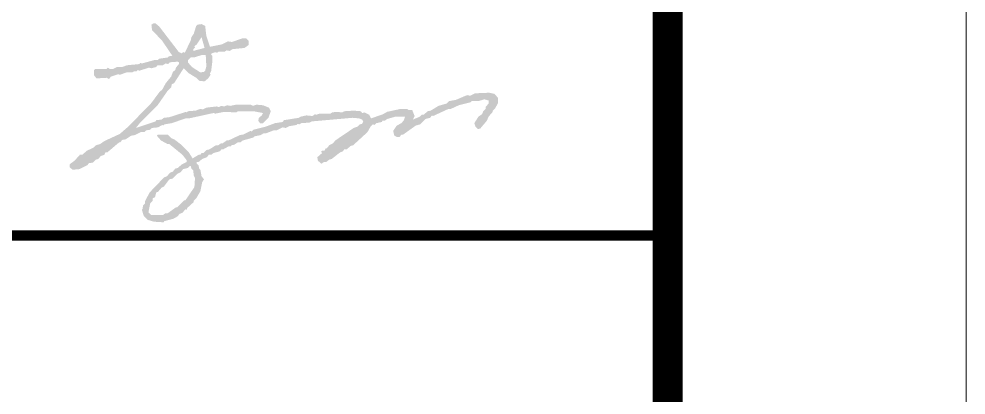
# Model space of a CAD drawing. Extents: x 3753737 to 4713801, y -857380 to 24339.
# Drawn here: x 4704072 to 4707246, y -796511 to -795251 of the extents above; entities that cross this region are included whole.
import ezdxf

# ---------------------------------------------------------------- set-up
doc = ezdxf.new("R2010")
doc.units = 0
doc.header["$LTSCALE"] = 1000
doc.header["$MEASUREMENT"] = 0
doc.layers.get('0').update_dxf_attribs({"linetype": 'CONTINUOUS'})
doc.layers.add('!!电气', color=1, linetype='CONTINUOUS')
doc.layers.add('图框', color=147, linetype='CONTINUOUS', lineweight=20)

# ---------------------------------------------------------------- blocks, each defined once
blk = doc.blocks.new('A$C40947EF6')
at = {"linetype": 'Continuous'}
h = blk.add_hatch(color=0, dxfattribs=at)
h.dxf.hatch_style = 1
h.paths.add_polyline_path([(5409.8, 10718.3), (5409.8, 10724.3), (5415.8, 10730.3), (5413.8, 10734.3), (5421.8, 10740.3), (5437.8, 10764.3), (5447.8, 10728.3)], flags=16)
h.paths.add_polyline_path([(5391.8, 10680.3), (5391.8, 10686.3), (5401.8, 10696.3), (5411.8, 10696.3), (5437.8, 10704.3), (5451.8, 10704.3), (5453.8, 10666.3), (5449.8, 10652.3), (5445.8, 10648.3), (5433.8, 10646.3), (5405.8, 10664.3)], flags=16)
h.paths.add_polyline_path([(5259.8, 10178.3), (5265.8, 10208.3), (5273.8, 10216.3), (5273.8, 10224.3), (5281.8, 10228.3), (5285.8, 10244.3), (5291.8, 10246.3), (5303.8, 10260.3), (5311.8, 10264.3), (5329.8, 10288.3), (5339.8, 10290.3), (5355.8, 10306.3), (5367.8, 10312.3), (5375.8, 10322.3), (5391.8, 10326.3), (5397.8, 10332.3), (5401.8, 10332.3), (5403.8, 10324.3), (5409.8, 10318.3), (5411.8, 10300.3), (5415.8, 10292.3), (5413.8, 10262.3), (5383.8, 10218.3), (5379.8, 10218.3), (5355.8, 10194.3), (5351.8, 10194.3), (5323.8, 10174.3), (5315.8, 10174.3), (5307.8, 10168.3), (5269.8, 10168.3)], flags=16)
h.paths.add_polyline_path([(5239.8, 10188.3), (5237.8, 10186.3), (5243.8, 10166.3), (5257.8, 10152.3), (5277.8, 10146.3), (5309.8, 10144.3), (5313.8, 10148.3), (5343.8, 10156.3), (5357.8, 10164.3), (5363.8, 10172.3), (5373.8, 10176.3), (5383.8, 10188.3), (5387.8, 10186.3), (5389.8, 10192.3), (5411.8, 10212.3), (5411.8, 10216.3), (5419.8, 10224.3), (5433.8, 10248.3), (5439.8, 10278.3), (5445.8, 10288.3), (5437.8, 10298.3), (5433.8, 10320.3), (5429.8, 10324.3), (5427.8, 10334.3), (5421.8, 10340.3), (5421.8, 10346.3), (5427.8, 10346.3), (5439.8, 10356.3), (5455.8, 10362.3), (5461.8, 10370.3), (5469.8, 10370.3), (5477.8, 10376.3), (5499.8, 10382.3), (5503.8, 10388.3), (5509.8, 10388.3), (5527.8, 10398.3), (5535.8, 10398.3), (5537.8, 10402.3), (5547.8, 10404.3), (5559.8, 10412.3), (5567.8, 10412.3), (5575.8, 10418.3), (5611.8, 10428.3), (5615.8, 10432.3), (5635.8, 10436.3), (5645.8, 10442.3), (5653.8, 10442.3), (5679.8, 10452.3), (5689.8, 10452.3), (5709.8, 10462.3), (5719.8, 10460.3), (5731.8, 10466.3), (5755.8, 10470.3), (5759.8, 10474.3), (5765.8, 10472.3), (5771.8, 10476.3), (5799.8, 10478.3), (5807.8, 10482.3), (5943.8, 10494.3), (5965.8, 10492.3), (5975.8, 10488.3), (5979.8, 10482.3), (5975.8, 10474.3), (5967.8, 10472.3), (5959.8, 10464.3), (5947.8, 10460.3), (5885.8, 10418.3), (5877.8, 10408.3), (5865.8, 10402.3), (5857.8, 10392.3), (5853.8, 10392.3), (5849.8, 10384.3), (5841.8, 10384.3), (5837.8, 10380.3), (5841.8, 10376.3), (5825.8, 10362.3), (5827.8, 10350.3), (5839.8, 10340.3), (5847.8, 10346.3), (5855.8, 10346.3), (5865.8, 10354.3), (5873.8, 10356.3), (5901.8, 10378.3), (5911.8, 10382.3), (5915.8, 10388.3), (5923.8, 10388.3), (5937.8, 10400.3), (5945.8, 10402.3), (5993.8, 10446.3), (6003.8, 10464.3), (6011.8, 10472.3), (6017.8, 10470.3), (6023.8, 10476.3), (6041.8, 10480.3), (6043.8, 10484.3), (6051.8, 10484.3), (6059.8, 10490.3), (6087.8, 10498.3), (6119.8, 10498.3), (6115.8, 10486.3), (6107.8, 10476.3), (6091.8, 10468.3), (6079.8, 10450.3), (6083.8, 10434.3), (6091.8, 10430.3), (6101.8, 10430.3), (6107.8, 10438.3), (6113.8, 10438.3), (6155.8, 10468.3), (6169.8, 10472.3), (6187.8, 10490.3), (6203.8, 10494.3), (6209.8, 10502.3), (6213.8, 10500.3), (6265.8, 10524.3), (6273.8, 10524.3), (6299.8, 10536.3), (6339.8, 10546.3), (6343.8, 10550.3), (6365.8, 10550.3), (6385.8, 10556.3), (6399.8, 10552.3), (6399.8, 10542.3), (6389.8, 10530.3), (6389.8, 10524.3), (6381.8, 10516.3), (6377.8, 10506.3), (6365.8, 10498.3), (6351.8, 10476.3), (6355.8, 10464.3), (6363.8, 10456.3), (6371.8, 10458.3), (6393.8, 10484.3), (6399.8, 10498.3), (6413.8, 10514.3), (6413.8, 10518.3), (6421.8, 10526.3), (6431.8, 10544.3), (6431.8, 10560.3), (6419.8, 10574.3), (6401.8, 10578.3), (6353.8, 10576.3), (6337.8, 10568.3), (6327.8, 10570.3), (6289.8, 10554.3), (6267.8, 10550.3), (6259.8, 10542.3), (6231.8, 10534.3), (6205.8, 10518.3), (6195.8, 10516.3), (6181.8, 10504.3), (6175.8, 10504.3), (6169.8, 10498.3), (6145.8, 10488.3), (6151.8, 10500.3), (6143.8, 10520.3), (6131.8, 10520.3), (6125.8, 10524.3), (6105.8, 10524.3), (6059.8, 10514.3), (6045.8, 10506.3), (6005.8, 10492.3), (5999.8, 10504.3), (5983.8, 10512.3), (5975.8, 10510.3), (5971.8, 10516.3), (5947.8, 10518.3), (5915.8, 10516.3), (5909.8, 10512.3), (5889.8, 10514.3), (5875.8, 10512.3), (5869.8, 10508.3), (5833.8, 10508.3), (5821.8, 10504.3), (5817.8, 10506.3), (5809.8, 10500.3), (5789.8, 10502.3), (5769.8, 10498.3), (5763.8, 10494.3), (5713.8, 10486.3), (5709.8, 10480.3), (5683.8, 10476.3), (5651.8, 10464.3), (5611.8, 10454.3), (5605.8, 10448.3), (5601.8, 10450.3), (5577.8, 10438.3), (5565.8, 10436.3), (5527.8, 10418.3), (5521.8, 10418.3), (5507.8, 10408.3), (5501.8, 10408.3), (5493.8, 10402.3), (5485.8, 10402.3), (5463.8, 10388.3), (5453.8, 10386.3), (5443.8, 10376.3), (5437.8, 10376.3), (5433.8, 10370.3), (5427.8, 10370.3), (5407.8, 10358.3), (5393.8, 10380.3), (5369.8, 10404.3), (5345.8, 10422.3), (5335.8, 10426.3), (5323.8, 10438.3), (5291.8, 10438.3), (5287.8, 10434.3), (5301.8, 10418.3), (5323.8, 10406.3), (5329.8, 10406.3), (5373.8, 10370.3), (5387.8, 10352.3), (5387.8, 10346.3), (5371.8, 10338.3), (5357.8, 10326.3), (5349.8, 10324.3), (5341.8, 10314.3), (5331.8, 10310.3), (5321.8, 10298.3), (5311.8, 10294.3), (5263.8, 10244.3), (5247.8, 10214.3), (5247.8, 10206.3), (5241.8, 10200.3)])
h.paths.add_polyline_path([(4997.8, 10340.3), (4995.8, 10338.3), (4995.8, 10328.3), (5005.8, 10320.3), (5027.8, 10322.3), (5055.8, 10336.3), (5059.8, 10342.3), (5073.8, 10344.3), (5083.8, 10354.3), (5091.8, 10356.3), (5099.8, 10366.3), (5111.8, 10370.3), (5115.8, 10378.3), (5121.8, 10378.3), (5161.8, 10412.3), (5165.8, 10412.3), (5171.8, 10420.3), (5183.8, 10422.3), (5201.8, 10434.3), (5213.8, 10436.3), (5233.8, 10446.3), (5245.8, 10446.3), (5251.8, 10452.3), (5265.8, 10454.3), (5271.8, 10460.3), (5291.8, 10462.3), (5305.8, 10470.3), (5309.8, 10468.3), (5313.8, 10472.3), (5337.8, 10476.3), (5383.8, 10492.3), (5395.8, 10492.3), (5477.8, 10510.3), (5483.8, 10508.3), (5513.8, 10514.3), (5553.8, 10512.3), (5559.8, 10516.3), (5611.8, 10516.3), (5643.8, 10510.3), (5639.8, 10502.3), (5629.8, 10494.3), (5627.8, 10484.3), (5633.8, 10476.3), (5643.8, 10476.3), (5661.8, 10494.3), (5669.8, 10516.3), (5663.8, 10528.3), (5643.8, 10536.3), (5621.8, 10538.3), (5609.8, 10534.3), (5601.8, 10538.3), (5553.8, 10538.3), (5533.8, 10534.3), (5523.8, 10536.3), (5513.8, 10532.3), (5503.8, 10534.3), (5495.8, 10530.3), (5487.8, 10532.3), (5453.8, 10528.3), (5441.8, 10522.3), (5433.8, 10524.3), (5417.8, 10518.3), (5391.8, 10516.3), (5387.8, 10512.3), (5385.8, 10514.3), (5329.8, 10496.3), (5311.8, 10494.3), (5303.8, 10488.3), (5285.8, 10486.3), (5283.8, 10482.3), (5217.8, 10460.3), (5233.8, 10480.3), (5291.8, 10538.3), (5323.8, 10584.3), (5335.8, 10596.3), (5337.8, 10606.3), (5345.8, 10610.3), (5377.8, 10660.3), (5393.8, 10644.3), (5419.8, 10628.3), (5429.8, 10618.3), (5447.8, 10616.3), (5459.8, 10626.3), (5467.8, 10638.3), (5465.8, 10642.3), (5469.8, 10650.3), (5473.8, 10682.3), (5473.8, 10702.3), (5469.8, 10706.3), (5471.8, 10710.3), (5483.8, 10714.3), (5489.8, 10712.3), (5495.8, 10716.3), (5515.8, 10716.3), (5521.8, 10720.3), (5531.8, 10718.3), (5541.8, 10724.3), (5581.8, 10728.3), (5595.8, 10738.3), (5595.8, 10752.3), (5587.8, 10760.3), (5573.8, 10760.3), (5539.8, 10748.3), (5525.8, 10750.3), (5505.8, 10740.3), (5465.8, 10732.3), (5453.8, 10768.3), (5449.8, 10802.3), (5437.8, 10808.3), (5423.8, 10806.3), (5419.8, 10802.3), (5411.8, 10776.3), (5403.8, 10764.3), (5401.8, 10754.3), (5381.8, 10712.3), (5375.8, 10714.3), (5371.8, 10710.3), (5361.8, 10714.3), (5295.8, 10800.3), (5283.8, 10810.3), (5275.8, 10810.3), (5269.8, 10806.3), (5271.8, 10788.3), (5305.8, 10752.3), (5339.8, 10702.3), (5327.8, 10700.3), (5323.8, 10696.3), (5295.8, 10692.3), (5291.8, 10688.3), (5281.8, 10688.3), (5237.8, 10676.3), (5231.8, 10678.3), (5229.8, 10674.3), (5187.8, 10670.3), (5171.8, 10664.3), (5153.8, 10664.3), (5141.8, 10658.3), (5129.8, 10658.3), (5123.8, 10662.3), (5119.8, 10658.3), (5081.8, 10658.3), (5077.8, 10654.3), (5077.8, 10636.3), (5085.8, 10626.3), (5119.8, 10628.3), (5127.8, 10624.3), (5133.8, 10632.3), (5157.8, 10640.3), (5163.8, 10638.3), (5185.8, 10646.3), (5205.8, 10646.3), (5211.8, 10650.3), (5219.8, 10650.3), (5223.8, 10654.3), (5229.8, 10652.3), (5261.8, 10662.3), (5269.8, 10660.3), (5285.8, 10664.3), (5289.8, 10670.3), (5307.8, 10670.3), (5317.8, 10676.3), (5325.8, 10674.3), (5331.8, 10680.3), (5357.8, 10682.3), (5361.8, 10680.3), (5361.8, 10674.3), (5351.8, 10662.3), (5349.8, 10654.3), (5341.8, 10648.3), (5335.8, 10632.3), (5317.8, 10610.3), (5305.8, 10588.3), (5297.8, 10582.3), (5269.8, 10544.3), (5193.8, 10466.3), (5163.8, 10440.3), (5111.8, 10416.3), (5097.8, 10406.3), (5083.8, 10402.3), (5075.8, 10394.3), (5053.8, 10384.3), (5037.8, 10370.3), (5029.8, 10370.3), (5011.8, 10350.3)])
at = {"layer": '图框', "const_width": 35}
blk.add_lwpolyline([(0, 10100), (7000, 10100)], dxfattribs=at)

msp = doc.modelspace()

# ---------------------------------------------------------------- linework, layer by layer
at = {"layer": '图框'}
msp.add_lwpolyline([(4623146.2, -748377.2), (4707246.2, -748377.2), (4707246.2, -807777.2), (4623146.2, -807777.2)], close=True, dxfattribs=at)
at = {"layer": '图框', "const_width": 100}
msp.add_lwpolyline([(4706246.2, -806777.2), (4706246.2, -749377.2), (4625646.2, -749377.2), (4625646.2, -806777.2)], close=True, dxfattribs=at)

# ---------------------------------------------------------------- block references
at = {"layer": '!!电气'}
msp.add_blockref('A$C40947EF6', (4699246.2, -806076.8), dxfattribs=at)

doc.saveas('drawing.dxf')
